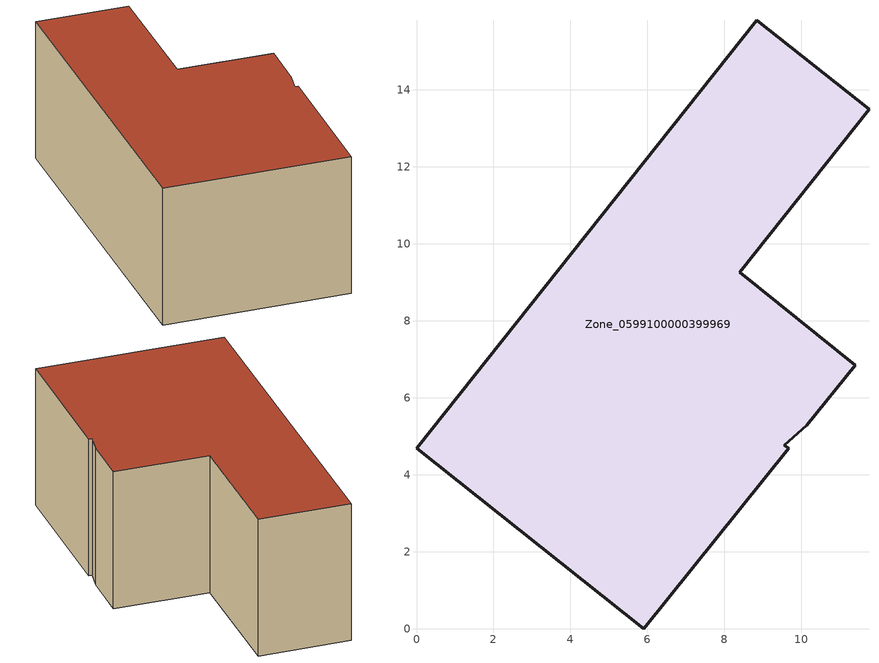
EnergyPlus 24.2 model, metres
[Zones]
Zone_0599100000399969
 floor ground (C_G): 5.91,0 0,4.7 8.84,15.81 11.75,13.5 8.4,9.27 11.4,6.85 10.14,5.29 9.55,4.77 9.66,4.69 z0.99
 wall outside (C_F): 10.14,5.29 11.4,6.85 8.4,9.27 11.75,13.5 8.84,15.81 0,4.7 5.91,0 9.66,4.69 9.55,4.77 10.14,5.29 z0.99:6.82
 roof outside (C_R): 9.55,4.77 10.14,5.29 11.4,6.85 8.4,9.27 11.75,13.5 8.84,15.81 0,4.7 5.91,0 9.66,4.69 z6.82
[BUILDING]
Pand.0599100000399969: North Axis=0; Terrain=City; Loads Convergence Tolerance Value=0.04; Temperature Convergence Tolerance Value=0.4; Solar Distribution=FullExterior; Maximum Number of Warmup Days=25; Minimum Number of Warmup Days=1
[Site:Location]
Rotterdam.The.Hague.AP_ZH_NLD Design_Conditions: Latitude=51.96; Longitude=4.45; Time Zone=1; Elevation=-4.5
[SITE:GROUNDTEMPERATURE:BUILDINGSURFACE]
18, 18, 18, 18, 18, 18, 18, 18, 18, 18, 18, 18
[MATERIAL] Thermal Absorptance=0.9; Solar Absorptance=0.7; Visible Absorptance=0.7
Name | Roughness | Thickness | Conductivity | Density | Specific Heat
G.TC.1992-2005 | MediumSmooth | 0.15 | 0.06 | 540 | 1210
F.TC.1992-2005 | Rough | 0.3 | 0.12 | 1920 | 840
R.TC.1992-2005 | MediumRough | 0.2 | 0.08 | 1500 | 1000
[CONSTRUCTION]
C_G: G.TC.1992-2005
C_F: F.TC.1992-2005
C_R: R.TC.1992-2005
[ZONE]
Zone_0599100000399969: Type=1; Multiplier=1; Ceiling Height=Autocalculate; Volume=Autocalculate; Floor Area=autocalculate; Part of Total Floor Area=Yes
[ZONEINFILTRATION:DESIGNFLOWRATE]
Infil_Zone_0599100000399969: Zone or ZoneList or Space or SpaceList=Zone_0599100000399969; Schedule=AlwaysOn; Design Flow Rate Calculation Method=Flow/Area; Flow Rate per Floor Area=0.0015; Constant Term Coefficient=1; Temperature Term Coefficient=0; Velocity Term Coefficient=0; Velocity Squared Term Coefficient=0
[HVACTEMPLATE:ZONE:IDEALLOADSAIRSYSTEM]
Zone_0599100000399969: Maximum Heating Supply Air Temperature=50; Minimum Cooling Supply Air Temperature=13; Maximum Heating Supply Air Humidity Ratio=0.0156; Minimum Cooling Supply Air Humidity Ratio=0.0077; Heating Limit=NoLimit; Cooling Limit=NoLimit; Dehumidification Control Type=ConstantSensibleHeatRatio; Cooling Sensible Heat Ratio=0.7; Dehumidification Setpoint=60; Humidification Control Type=None; Humidification Setpoint=30; Outdoor Air Method=None; Outdoor Air Flow Rate per Person=0.00944; Outdoor Air Flow Rate per Zone Floor Area=0; Outdoor Air Flow Rate per Zone=0; Demand Controlled Ventilation Type=None; Outdoor Air Economizer Type=NoEconomizer; Heat Recovery Type=None; Sensible Heat Recovery Effectiveness=0.7; Latent Heat Recovery Effectiveness=0.65
[ZONECONTROL:THERMOSTAT]
ThermostatControl_Zone_0599100000399969: Zone or ZoneList=Zone_0599100000399969; Control Type Schedule=DualSetpointControlType; Control 1=Thermostat_Zone_0599100000399969; Temperature Difference Between Cutout And Setpoint=0
[THERMOSTATSETPOINT:DUALSETPOINT]
Thermostat_Zone_0599100000399969: Heating Setpoint Temperature Schedule=HeatingSetpoint_Zone_0599100000399969; Cooling Setpoint Temperature Schedule=CoolingSetpoint_Zone_0599100000399969
[SCHEDULE:COMPACT]
HeatingSetpoint_Zone_0599100000399969: Through: 12/31, For: AllDays, Until: 24:00, 21
CoolingSetpoint_Zone_0599100000399969: Through: 12/31, For: AllDays, Until: 24:00, 24
DualSetpointControlType: Through: 12/31, For: AllDays, Until: 24:00, 4
AlwaysOn: Through: 12/31, For: AllDays, Until: 24:00, 1
